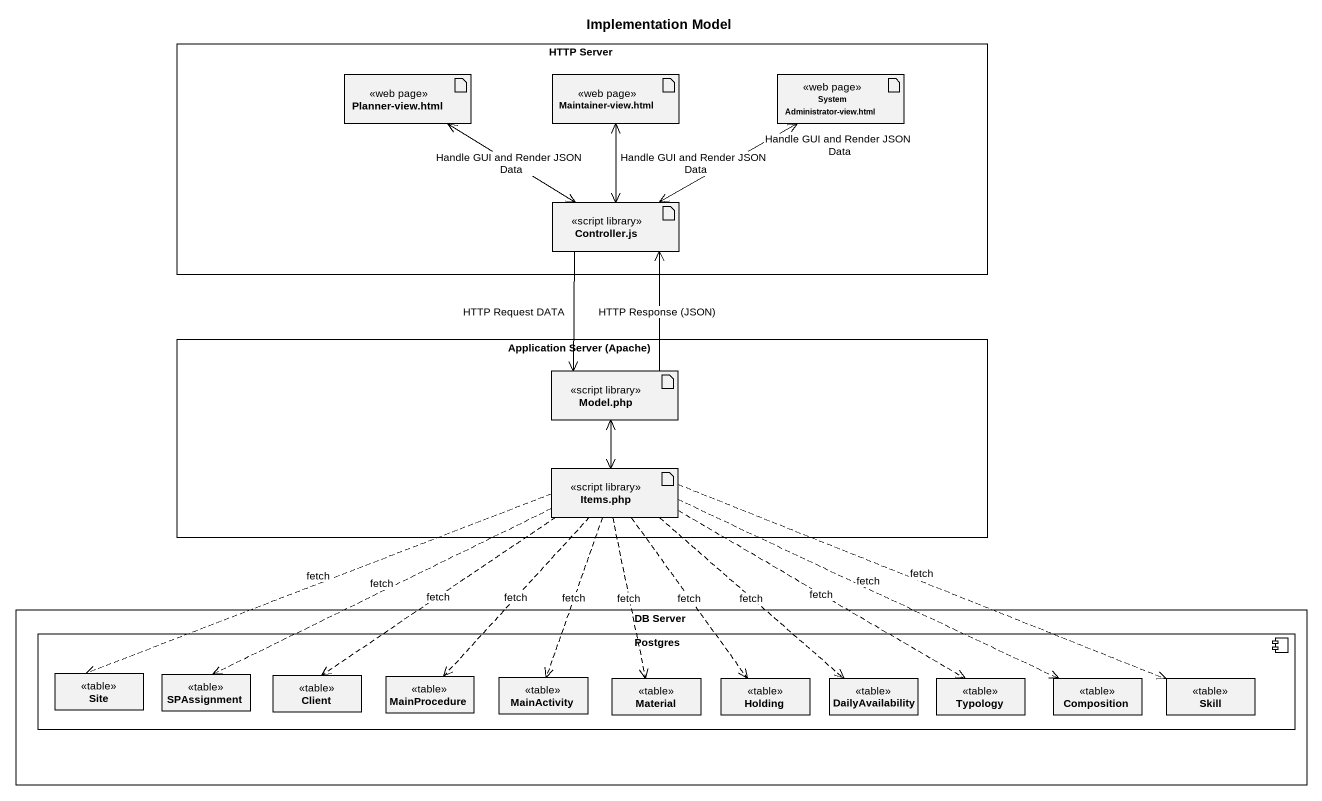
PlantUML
@startuml
title Implementation Model
allowmixing
hide circle
hide empty members
rectangle "HTTP Server" as HTTP_Server {
  artifact "Planner-view.html" as Planner_view_html <<web page>>
  artifact "Maintainer-view.html" as Maintainer_view_html <<web page>>
  artifact "System Administrator-view.html" as System_Administrator_view <<web page>>
  artifact "Controller.js" as Controller_js <<script library>>
}
rectangle "Application Server (Apache)" as Application_Server_Apache {
  artifact "Model.php" as Model_php <<script library>>
  artifact "Items.php" as Items_php <<script library>>
}
rectangle "DB Server" as DB_Server {
  component Postgres {
    class Site <<table>>
    class SPAssignment <<table>>
    class Client <<table>>
    class MainProcedure <<table>>
    class MainActivity <<table>>
    class Material <<table>>
    class Holding <<table>>
    class DailyAvailability <<table>>
    class Typology <<table>>
    class Composition <<table>>
    class Skill <<table>>
  }
}
Planner_view_html <--> Controller_js : Handle GUI and Render JSON Data
Maintainer_view_html <--> Controller_js : Handle GUI and Render JSON Data
System_Administrator_view <-left-> Controller_js : Handle GUI and Render JSON Data
Controller_js <-- Model_php : HTTP Response (JSON)
Controller_js --> Model_php : HTTP Request DATA
Model_php <--> Items_php
Items_php .left.> Site : fetch
Items_php .left.> SPAssignment : fetch
Items_php ..> Client : fetch
Items_php ..> MainProcedure : fetch
Items_php ..> MainActivity : fetch
Items_php ..> Material : fetch
Items_php ..> Holding : fetch
Items_php ..> DailyAvailability : fetch
Items_php .right.> Typology : fetch
Items_php .right.> Composition : fetch
Items_php .right.> Skill : fetch
@enduml
